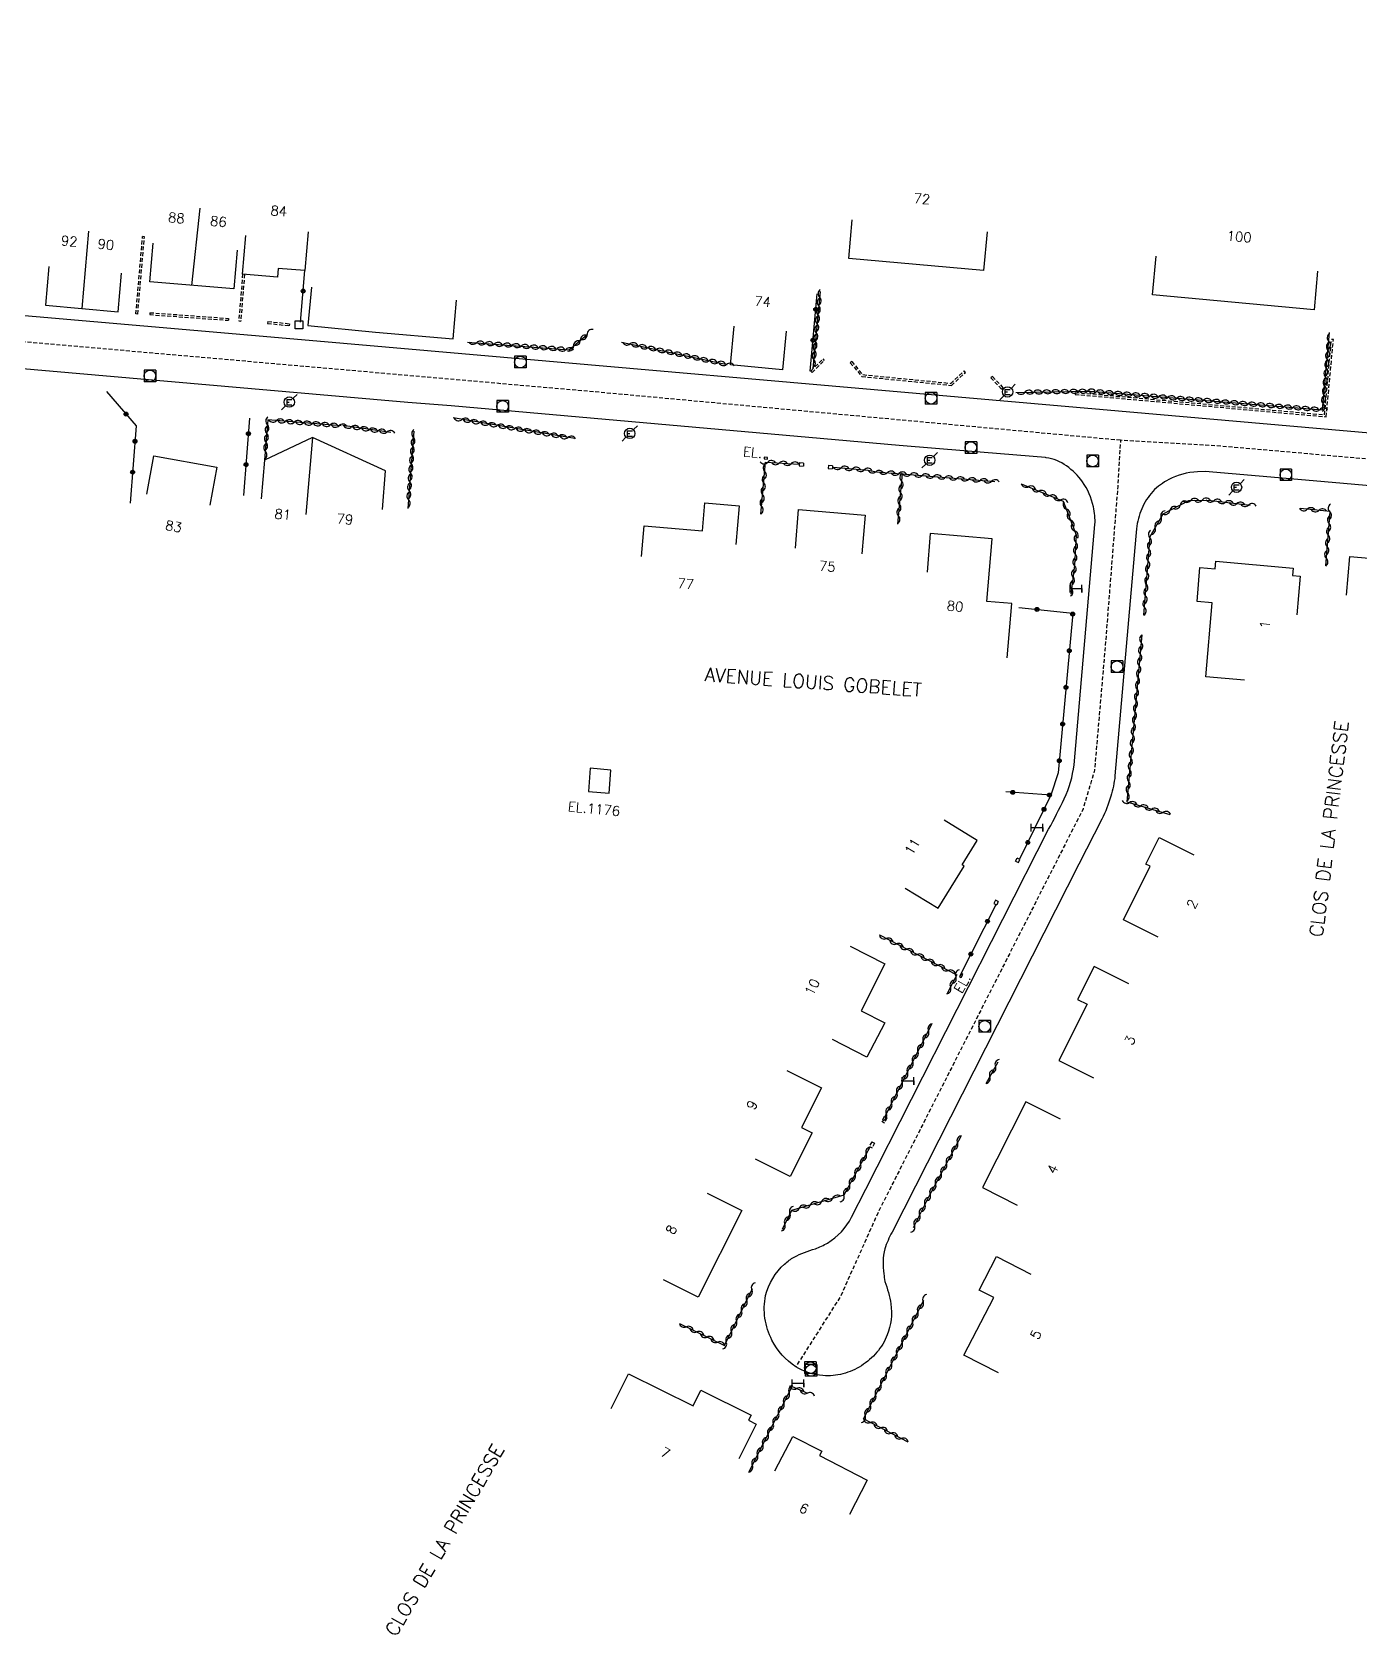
# Model space of a CAD drawing. Header units: millimetres. Extents: x 111999 to 113000, y 130000 to 131000.
# Drawn here: x 112633 to 112804.2, y 130217.7 to 130424.3 of the extents above; entities that cross this region are included whole.
import ezdxf
from ezdxf.enums import TextEntityAlignment as Align

# ---------------------------------------------------------------- set-up
doc = ezdxf.new("R2010")
doc.units = ezdxf.units.MM
doc.linetypes.add('DASHED', pattern=[0.75, 0.5, -0.25])
doc.layers.get('0').update_dxf_attribs({"linetype": 'CONTINUOUS'})
for name, color, linetype in [('W0001', 6, 'DASHED'), ('W0008', 7, 'CONTINUOUS'), ('W0100', 7, 'CONTINUOUS'), ('W0112', 1, 'DASHED'), ('W0310', 3, 'CONTINUOUS'), ('W0322', 7, 'CONTINUOUS'), ('W0420', 7, 'CONTINUOUS'), ('W0471', 7, 'CONTINUOUS'), ('W0984', 7, 'CONTINUOUS'), ('W0989', 7, 'CONTINUOUS'), ('W0991', 7, 'CONTINUOUS'), ('W1102', 7, 'CONTINUOUS'), ('W1474', 7, 'CONTINUOUS')]:
    doc.layers.add(name, color=color, linetype=linetype)
doc.styles.get("Standard").update_dxf_attribs({"font": 'romans.shx', "width": 0.85})

# ---------------------------------------------------------------- blocks, each defined once
blk = doc.blocks.new('T420')
for p, q in [((0.75, 0.75), (-0.75, 0.75)), ((-0.75, 0.75), (-0.75, -0.75)), ((0.75, 0.75), (0.75, -0.75)), ((0.75, -0.75), (-0.75, -0.75))]:
    blk.add_line(p, q)
blk.add_ellipse((0, 0), major_axis=(-0.53, 0.53), ratio=1, start_param=3.926991, end_param=10.210176)
blk = doc.blocks.new('t322o')
at = {"color": 0, "linetype": 'Continuous'}
for radius in [0.25, 0.15]:
    blk.add_circle((0, 0), radius, dxfattribs=at)
blk = doc.blocks.new('t310o')
at = {"color": 0, "linetype": 'Continuous'}
for centre, start, end in [((-0.5, 0.38), 216.8699, 323.1304), ((0.5, -0.37), 36.8699, 143.1303)]:
    blk.add_arc(centre, 0.625, start, end, dxfattribs=at)
blk = doc.blocks.new('T471')
for p, q in [((-0.333334, 0.333334), (-0.333334, -0.333334)), ((-0.333334, 0.333334), (0.333334, 0.333334)), ((-0.333334, 0), (0, 0)), ((0.500001, 0.500001), (1.000002, 1.000002)), ((-0.500001, -0.500001), (-1.000002, -1.000002)), ((-0.333334, -0.333334), (0.333334, -0.333334))]:
    blk.add_line(p, q)
blk.add_ellipse((0, 0), major_axis=(0.471405, 0.471405), ratio=1, start_param=5.4977871438, end_param=11.780972451)
blk = doc.blocks.new('t112o')
at = {"color": 0, "linetype": 'Continuous'}
for p, q in [((-0.5, 0.5), (0.5, 0.5)), ((-0.5, -0.5), (-0.5, 0.5)), ((0.5, 0.5), (0.5, -0.5)), ((0.5, -0.5), (-0.5, -0.5))]:
    blk.add_line(p, q, dxfattribs=at)
blk = doc.blocks.new('T1474')
at = {"color": 0, "linetype": 'Continuous', "flags": 128}
for points in [[(-0.75, -0.5), (-0.75, 0.5)], [(-0.75, 0), (0.75, 0)], [(0.75, 0), (0.75, -0.5), (0.75, 0.5)]]:
    blk.add_lwpolyline(points, dxfattribs=at)

msp = doc.modelspace()

# ---------------------------------------------------------------- linework, layer by layer
at = {"layer": 'W0001', "flags": 128}
for points in [[(112773.34, 130371.67), (112706.17, 130377.86), (112564.61, 130390.27), (112506.86, 130395.17), (112443.09, 130400.01), (112437, 130400.38), (112435.88, 130388.32), (112435.88, 130388.32)], [(113000, 130352.73), (112906.63, 130360.33), (112847.06, 130365.73), (112813.15, 130368.55), (112785.63, 130370.97), (112773.34, 130371.67), (112772.98, 130365.7), (112771.33, 130344.59), (112769.99, 130329.11), (112768.52, 130324.12), (112742.19, 130272.3), (112737.27, 130261.3), (112731.48, 130252.17), (112731.48, 130252.17)]]:
    msp.add_lwpolyline(points, dxfattribs=at)
at = {"layer": 'W0008', "flags": 128}
for points in [[(112447.13, 130424.34, 0.0255), (112442.35, 130417.01, 0.0643), (112440.66, 130413.15, 0.0682), (112440.35, 130407.4, 0.1711), (112441.03, 130404.5), (112442.45, 130402.85), (112443.11, 130402.77), (112445.09, 130402.67), (112446.69, 130404), (112507.35, 130398.77), (112512.51, 130398.33), (112592.82, 130391.16), (112667.75, 130384.67), (112773.07, 130375.49), (112828.11, 130370.65), (112866.24, 130367.5), (112890.17, 130365.35), (112906.68, 130363.8), (112922.35, 130362.82), (112980.56, 130357.86), (113000, 130356.33)], [(112843.1, 130362.48), (112798.19, 130366.45), (112784.28, 130367.64), (112783.26, 130367.6, 0.1093), (112779.57, 130366.61, 0.0849), (112777.52, 130365.08, 0.0867), (112776.08, 130362.84, 0.0761), (112775.41, 130360.26), (112775.31, 130359.3), (112772.63, 130328.38, -0.0504), (112772.09, 130325.75, -0.0459), (112770.94, 130322.81), (112767.97, 130316.98), (112743.89, 130269.53, 0.0494), (112742.95, 130267.37, 0.096), (112742.82, 130264.14, 0.007), (112742.95, 130263.18, -0.0485), (112743.74, 130260.27, -0.1269), (112743.27, 130256.27, -0.0814), (112741.92, 130254.03, -0.0772), (112739.94, 130252.3, -0.0768), (112737.55, 130251.26, -0.0827), (112734.98, 130251.02, -0.1206), (112731.48, 130252.17, -0.1361), (112728.4, 130255.61, -0.0801), (112727.5, 130258.42, -0.0936), (112727.59, 130261.34, -0.1525), (112730.03, 130265.42, -0.0533), (112731.27, 130266.32, -0.0552), (112734, 130267.38, 0.0308), (112735.56, 130268.13, 0.1428), (112738.66, 130271.45), (112740.49, 130275.07), (112764.08, 130321.51, 0.0113), (112766.09, 130325.44, 0.0844), (112767.35, 130329.83), (112770.04, 130360.81, 0.0776), (112769.85, 130363.1, 0.0986), (112768.43, 130366.32, 0.0868), (112766.38, 130368.37, 0.118), (112763.77, 130369.43), (112763.69, 130369.44), (112753.66, 130370.27), (112744.8, 130371.01), (112687.04, 130376.12), (112681.47, 130376.55), (112605.2, 130383.23)]]:
    msp.add_lwpolyline(points, format="xyb", dxfattribs=at)
at = {"layer": 'W0100', "flags": 128}
for points in [[(112756.13, 130398.57), (112755.69, 130393.59), (112738.3, 130395.12), (112738.74, 130400.1), (112738.74, 130400.1)], [(112668.6, 130398.55), (112668.17, 130393.57), (112664.75, 130393.85), (112664.66, 130392.73), (112660.15, 130393.11), (112660.57, 130398.09), (112660.57, 130398.09)], [(112659.45, 130396.18), (112659.03, 130391.2), (112648.17, 130392.12), (112648.6, 130397.1), (112648.6, 130397.1)], [(112635.17, 130394.07), (112634.73, 130389.09), (112639.4, 130388.69), (112644.1, 130388.26), (112644.55, 130393.24), (112644.55, 130393.24)], [(112798.75, 130393.5), (112798.3, 130388.52), (112777.46, 130390.43), (112777.92, 130395.41), (112777.92, 130395.41)], [(112669.01, 130391.44), (112668.55, 130386.46), (112677.27, 130385.64), (112687.29, 130384.75), (112687.74, 130389.73), (112687.74, 130389.73)], [(112730.23, 130385.76), (112729.77, 130380.78), (112723.04, 130381.41), (112723.51, 130386.39), (112723.51, 130386.39)], [(112678.17, 130362.73), (112678.59, 130367.72), (112669.16, 130372.05), (112662.98, 130369.1), (112662.56, 130364.12), (112662.56, 130364.12)], [(112647.81, 130364.74), (112648.68, 130369.66), (112656.81, 130368.22), (112655.94, 130363.3), (112655.94, 130363.3)], [(112758.72, 130343.6), (112759.34, 130350.62), (112756.09, 130350.88), (112756.78, 130358.96), (112748.82, 130359.64), (112748.4, 130354.65), (112748.4, 130354.65)]]:
    msp.add_lwpolyline(points, dxfattribs=at)
at = {"layer": 'W0100'}
for points in [[(112727.4, 130369.28), (112727.82, 130369.24), (112727.81, 130369.47), (112727.38, 130369.51), (112727.4, 130369.28)], [(112711.56, 130356.69), (112711.91, 130360.66), (112719.45, 130360), (112719.76, 130363.59), (112724.17, 130363.2), (112723.73, 130358.22)], [(112731.42, 130357.77), (112731.84, 130362.75), (112740.43, 130362.02), (112740.01, 130357.04)], [(112802.47, 130351.69), (112802.9, 130356.67), (112814.87, 130355.64), (112814.44, 130350.66)], [(112789.34, 130340.73), (112784.35, 130341.15), (112785.16, 130350.72), (112783.21, 130350.88), (112783.58, 130355.28), (112785.56, 130355.1), (112785.65, 130356.1), (112795.61, 130355.2), (112795.52, 130354.22), (112796.52, 130354.13), (112796.07, 130349.15)], [(112704.73, 130326.39), (112707.4, 130326.14), (112707.63, 130329.11), (112704.97, 130329.36), (112704.73, 130326.39)], [(112745.56, 130313.92), (112749.82, 130311.3), (112753.17, 130316.74), (112752.92, 130316.89), (112754.87, 130320.07), (112750.61, 130322.69)], [(112778.22, 130307.58), (112773.74, 130309.8), (112777.18, 130316.72), (112776.62, 130317), (112778.32, 130320.43), (112782.8, 130318.21)], [(112738.5, 130306.4), (112742.96, 130304.14), (112739.89, 130298.09), (112742.96, 130296.55), (112740.62, 130292.08), (112736.19, 130294.4)], [(112752.6, 130302.51), (112752.78, 130302.38), (112753, 130302.76), (112752.82, 130302.89), (112752.6, 130302.51)], [(112774.4, 130301.56), (112769.93, 130303.81), (112767.79, 130299.55), (112769.05, 130298.92), (112765.41, 130291.67), (112769.88, 130289.42)], [(112730.34, 130290.4), (112734.8, 130288.15), (112732.2, 130283.01), (112733.57, 130282.32), (112730.73, 130276.7), (112726.26, 130278.95)], [(112765.62, 130284.09), (112761.15, 130286.35), (112755.55, 130275.27), (112760.02, 130273.01)], [(112720.03, 130274.55), (112724.5, 130272.31), (112718.88, 130261.13), (112714.41, 130263.38)], [(112757.61, 130251.37), (112753.16, 130253.66), (112756.99, 130261.09), (112755.11, 130262.05), (112757.34, 130266.39), (112761.79, 130264.1)], [(112707.69, 130246.79), (112709.92, 130251.26), (112718.23, 130247.12), (112719.23, 130249.13), (112725.7, 130245.91), (112725.38, 130245.27), (112726.37, 130244.78), (112724.14, 130240.3)], [(112728.79, 130238.75), (112731.08, 130243.19), (112734.82, 130241.26), (112734.54, 130240.72), (112740.69, 130237.55), (112738.4, 130233.1)]]:
    msp.add_lwpolyline(points, dxfattribs=at)
at = {"layer": 'W0112'}
for p, q in [((112646.39, 130387.98), (112647.24, 130397.95)), ((112646.63, 130387.96), (112647.48, 130397.92)), ((112647.48, 130397.92), (112647.24, 130397.95)), ((112660.15, 130393.11), (112659.65, 130387.08)), ((112660.4, 130393.09), (112659.9, 130387.06)), ((112646.63, 130387.96), (112646.39, 130387.98)), ((112648.2, 130388.13), (112648.18, 130387.88)), ((112648.18, 130387.88), (112658.33, 130387.15)), ((112648.2, 130388.13), (112658.34, 130387.4)), ((112658.34, 130387.4), (112658.33, 130387.15)), ((112659.65, 130387.08), (112659.9, 130387.06)), ((112663.4, 130387.01), (112663.37, 130386.76)), ((112663.37, 130386.76), (112666.2, 130386.45)), ((112663.4, 130387.01), (112666.23, 130386.7)), ((112666.2, 130386.45), (112666.23, 130386.7)), ((112799.65, 130374.97), (112800.54, 130384.68)), ((112799.87, 130374.7), (112800.79, 130384.66)), ((112800.79, 130384.66), (112800.54, 130384.68)), ((112733.41, 130380.61), (112735, 130382.16)), ((112733.58, 130380.43), (112735.18, 130381.98)), ((112735.18, 130381.98), (112735, 130382.16)), ((112738.69, 130381.84), (112738.5, 130381.68)), ((112738.5, 130381.68), (112739.99, 130379.9)), ((112738.69, 130381.84), (112740.12, 130380.14)), ((112733.58, 130380.43), (112733.41, 130380.61)), ((112739.99, 130379.9), (112751.54, 130378.76)), ((112740.12, 130380.14), (112751.45, 130379.02)), ((112751.45, 130379.02), (112753.18, 130380.62)), ((112751.54, 130378.76), (112753.35, 130380.43)), ((112753.35, 130380.43), (112753.18, 130380.62)), ((112756.82, 130379.9), (112756.64, 130379.73)), ((112756.64, 130379.73), (112758, 130378.28)), ((112756.82, 130379.9), (112758.19, 130378.45)), ((112758.19, 130378.45), (112758, 130378.28)), ((112767.52, 130377.85), (112767.5, 130377.6)), ((112767.5, 130377.6), (112799.87, 130374.7)), ((112767.52, 130377.85), (112799.65, 130374.97)), ((112731.96, 130368.79), (112731.93, 130368.39)), ((112731.96, 130368.79), (112732.53, 130368.74)), ((112731.93, 130368.39), (112732.49, 130368.34)), ((112732.49, 130368.34), (112732.53, 130368.74)), ((112735.7, 130368.45), (112735.66, 130368.05)), ((112735.66, 130368.05), (112736.23, 130368)), ((112735.7, 130368.45), (112736.26, 130368.4)), ((112736.23, 130368), (112736.26, 130368.4)), ((112759.81, 130317.37), (112760.01, 130317.79)), ((112759.81, 130317.37), (112760.18, 130317.21)), ((112760.37, 130317.62), (112760.01, 130317.79)), ((112760.18, 130317.21), (112760.37, 130317.62)), ((112757.21, 130312.35), (112757.03, 130311.94)), ((112757.03, 130311.94), (112757.39, 130311.77)), ((112757.58, 130312.19), (112757.21, 130312.35)), ((112757.58, 130312.19), (112757.39, 130311.77)), ((112742.86, 130284.44), (112742.55, 130283.83)), ((112742.86, 130284.44), (112743.21, 130284.26)), ((112743.21, 130284.26), (112742.9, 130283.65)), ((112742.55, 130283.83), (112742.9, 130283.65)), ((112741.26, 130281.18), (112740.97, 130280.58)), ((112740.97, 130280.58), (112741.33, 130280.4)), ((112741.26, 130281.18), (112741.62, 130281.01)), ((112741.62, 130281.01), (112741.33, 130280.4))]:
    msp.add_line(p, q, dxfattribs=at)
at = {"layer": 'W0310'}
for p, q in [((112734.61, 130390.88), (112733.68, 130380.93)), ((112709, 130384.34), (112722.62, 130381.45)), ((112663.38, 130374.31), (112662.98, 130369.1)), ((112672.87, 130373.54), (112663.38, 130374.31)), ((112679.24, 130372.69), (112673.06, 130373.57)), ((112702.97, 130371.89), (112687.29, 130374.55)), ((112682.22, 130372.83), (112681.44, 130362.86)), ((112745.19, 130367.41), (112744.6, 130360.84)), ((112749.03, 130296.4), (112742.95, 130284.45)), ((112756.01, 130288.72), (112757.55, 130291.52))]:
    msp.add_line(p, q, dxfattribs=at)
at = {"layer": 'W0310', "flags": 128}
for points in [[(112689.16, 130384.35), (112702.24, 130383.36), (112704.59, 130385.33), (112704.59, 130385.33)], [(112759.85, 130377.85), (112769.43, 130378.01), (112799.4, 130375.6), (112800.31, 130385.56), (112800.31, 130385.56)]]:
    msp.add_lwpolyline(points, dxfattribs=at)
at = {"layer": 'W0310'}
for points in [[(112726.98, 130362.16), (112727.59, 130368.85), (112731.9, 130368.59)], [(112736.31, 130368.21), (112740.75, 130367.82), (112741.89, 130367.6), (112745.63, 130367.3), (112757.12, 130366.35)], [(112760.55, 130366.07), (112765.97, 130363.84), (112767.64, 130359.46), (112767.41, 130355.51), (112766.92, 130351.83)], [(112776.36, 130349.12), (112777.16, 130359.27), (112778.85, 130362.17), (112782.16, 130363.91), (112784.71, 130363.97), (112790.05, 130363.29)], [(112799.81, 130355.46), (112800.36, 130362.49), (112796.52, 130362.88)], [(112776.1, 130346.59), (112774.16, 130325.05), (112779.69, 130323.41)], [(112742.25, 130307.86), (112752.23, 130302.74), (112750.98, 130300.31)], [(112741.02, 130280.48), (112737.66, 130274.32), (112730.9, 130272.33), (112729.71, 130269.89)], [(112752.78, 130281.95), (112748.63, 130274.13), (112746.6, 130270.09)], [(112716.46, 130257.76), (112722.28, 130254.9), (112725.9, 130262.27)], [(112745.98, 130242.46), (112740.19, 130245.45), (112747.98, 130260.76)], [(112725.41, 130238.57), (112730.99, 130249.6), (112732.99, 130248.75)]]:
    msp.add_lwpolyline(points, dxfattribs=at)
at = {"layer": 'W0322'}
for p, q in [((112667.63, 130386.93), (112668.17, 130393.57)), ((112733.31, 130380.6), (112734.24, 130390.56)), ((112661.05, 130374.52), (112660.27, 130364.55)), ((112760.36, 130317.67), (112764.34, 130325.84)), ((112757.27, 130311.75), (112752.62, 130302.61))]:
    msp.add_line(p, q, dxfattribs=at)
at = {"layer": 'W0322', "flags": 128}
msp.add_lwpolyline([(112642.59, 130377.97), (112646.43, 130373.54), (112645.65, 130363.57), (112645.65, 130363.57)], dxfattribs=at)
at = {"layer": 'W0322'}
msp.add_lwpolyline([(112760.22, 130350.1), (112767.18, 130349.38), (112765.31, 130328.79), (112764.34, 130325.91), (112758.54, 130326.32)], dxfattribs=at)
at = {"layer": 'W1102'}
for p, q in [((112653.6, 130391.66), (112654.68, 130401.6)), ((112640.29, 130398.65), (112639.4, 130388.69)), ((112669.16, 130372.05), (112668.31, 130362.09))]:
    msp.add_line(p, q, dxfattribs=at)

# ---------------------------------------------------------------- block references
at = {"layer": 'W0112'}
msp.add_blockref('t112o', (112667.42, 130386.57), dxfattribs=at)
at = {"layer": 'W0310'}
for p, rotation in [((112734.43, 130388.98), 264.691398094467), ((112734.54, 130390.13), 264.691398094467), ((112734.22, 130386.68), 264.691398094467), ((112734.33, 130387.83), 264.691398094467), ((112703.69, 130384.58), 40.04296797988891), ((112704.58, 130385.32), 40.04296797988891), ((112734, 130384.38), 264.691398094467), ((112734.11, 130385.53), 264.691398094467), ((112800.21, 130384.43), 84.7685338579337), ((112690.31, 130384.26), 355.6825100941945), ((112691.46, 130384.18), 355.6825100941945), ((112692.61, 130384.09), 355.6825100941945), ((112693.76, 130384), 355.6825100941945), ((112694.92, 130383.92), 355.6825100941945), ((112696.07, 130383.83), 355.6825100941945), ((112697.22, 130383.74), 355.6825100941945), ((112698.37, 130383.65), 355.6825100941945), ((112699.52, 130383.57), 355.6825100941945), ((112700.67, 130383.48), 355.6825100941945), ((112701.83, 130383.39), 355.6825100941945), ((112702.81, 130383.84), 40.04296797988891), ((112710.13, 130384.1), 348.0266482376845), ((112711.26, 130383.86), 348.0266482376845), ((112712.39, 130383.62), 348.0266482376845), ((112713.52, 130383.38), 348.0266482376845), ((112714.65, 130383.14), 348.0266482376845), ((112715.78, 130382.9), 348.0266482376845), ((112733.9, 130383.23), 264.691398094467), ((112800.1, 130383.28), 84.7685338579337), ((112716.91, 130382.66), 348.0266482376845), ((112718.04, 130382.42), 348.0266482376845), ((112719.17, 130382.18), 348.0266482376845), ((112720.3, 130381.94), 348.0266482376845), ((112721.43, 130381.7), 348.0266482376845), ((112722.56, 130381.46), 348.0266482376845), ((112733.79, 130382.08), 264.691398094467), ((112799.89, 130380.98), 84.7685338579337), ((112800, 130382.13), 84.7685338579337), ((112799.68, 130378.68), 84.7685338579337), ((112799.79, 130379.83), 84.7685338579337), ((112761.01, 130377.87), 0.9550107628156922), ((112762.16, 130377.89), 0.9550107628156922), ((112763.32, 130377.91), 0.9550107628156922), ((112764.47, 130377.93), 0.9550107628156922), ((112765.63, 130377.95), 0.9550107628156922), ((112766.78, 130377.97), 0.9550107628156922), ((112767.94, 130377.99), 0.9550107628156922), ((112769.09, 130378.01), 0.9550107628156922), ((112770.24, 130377.95), 355.4015766088767), ((112771.4, 130377.85), 355.4015766088767), ((112772.55, 130377.76), 355.4015766088767), ((112773.7, 130377.67), 355.4015766088767), ((112774.85, 130377.58), 355.4015766088767), ((112776, 130377.48), 355.4015766088767), ((112777.15, 130377.39), 355.4015766088767), ((112778.3, 130377.3), 355.4015766088767), ((112779.45, 130377.21), 355.4015766088767), ((112780.61, 130377.11), 355.4015766088767), ((112781.76, 130377.02), 355.4015766088767), ((112782.91, 130376.93), 355.4015766088767), ((112784.06, 130376.84), 355.4015766088767), ((112785.21, 130376.74), 355.4015766088767), ((112799.47, 130376.38), 84.7685338579337), ((112799.58, 130377.53), 84.7685338579337), ((112786.36, 130376.65), 355.4015766088767), ((112787.51, 130376.56), 355.4015766088767), ((112788.66, 130376.47), 355.4015766088767), ((112789.82, 130376.37), 355.4015766088767), ((112790.97, 130376.28), 355.4015766088767), ((112792.12, 130376.19), 355.4015766088767), ((112793.27, 130376.09), 355.4015766088767), ((112794.42, 130376), 355.4015766088767), ((112795.57, 130375.91), 355.4015766088767), ((112796.72, 130375.82), 355.4015766088767), ((112797.88, 130375.72), 355.4015766088767), ((112799.03, 130375.63), 355.4015766088767), ((112663.25, 130372.55), 265.6577696693407), ((112663.33, 130373.71), 265.6577696693407), ((112664.53, 130374.22), 175.3414925566844), ((112665.68, 130374.13), 175.3414925566844), ((112666.83, 130374.03), 175.3414925566844), ((112667.99, 130373.94), 175.3414925566844), ((112669.14, 130373.84), 175.3414925566844), ((112670.29, 130373.75), 175.3414925566844), ((112671.44, 130373.66), 175.3414925566844), ((112672.59, 130373.56), 175.3414925566844), ((112674.2, 130373.41), 171.8709368931078), ((112675.35, 130373.25), 171.8709368931078), ((112676.49, 130373.08), 171.8709368931078), ((112677.63, 130372.92), 171.8709368931078), ((112678.78, 130372.76), 171.8709368931078), ((112682.16, 130372.07), 265.5315556993345), ((112688.43, 130374.36), 170.3502393623407), ((112689.57, 130374.17), 170.3502393623407), ((112690.71, 130373.97), 170.3502393623407), ((112691.85, 130373.78), 170.3502393623407), ((112692.98, 130373.59), 170.3502393623407), ((112694.12, 130373.39), 170.3502393623407), ((112695.26, 130373.2), 170.3502393623407), ((112696.4, 130373.01), 170.3502393623407), ((112697.54, 130372.81), 170.3502393623407), ((112698.68, 130372.62), 170.3502393623407), ((112663.07, 130370.25), 265.6577696693407), ((112663.16, 130371.4), 265.6577696693407), ((112682.07, 130370.92), 265.5315556993345), ((112699.82, 130372.42), 170.3502393623407), ((112700.95, 130372.23), 170.3502393623407), ((112702.09, 130372.04), 170.3502393623407), ((112681.89, 130368.61), 265.5315556993345), ((112681.98, 130369.77), 265.5315556993345), ((112727.87, 130368.84), 356.5617515389908), ((112729.37, 130368.74), 356.5617515389908), ((112730.87, 130368.65), 356.5617515389908), ((112681.71, 130366.31), 265.5315556993345), ((112681.8, 130367.46), 265.5315556993345), ((112727.35, 130366.15), 84.81477429442052), ((112727.48, 130367.64), 84.81477429442052), ((112737.31, 130368.12), 355.0943984979883), ((112738.8, 130367.99), 355.0943984979883), ((112740.3, 130367.86), 355.0943984979883), ((112741.78, 130367.62), 348.8063853286504), ((112743.27, 130367.49), 355.4419083690228), ((112744.77, 130367.37), 355.4419083690228), ((112745.1, 130366.41), 264.8849697297286), ((112746.26, 130367.25), 355.2470379240659), ((112747.76, 130367.12), 355.2470379240659), ((112749.25, 130367), 355.2470379240659), ((112750.74, 130366.88), 355.2470379240659), ((112752.24, 130366.75), 355.2470379240659), ((112753.74, 130366.63), 355.2470379240659), ((112755.23, 130366.5), 355.2470379240659), ((112756.72, 130366.38), 355.2470379240659), ((112681.53, 130364.01), 265.5315556993345), ((112681.62, 130365.16), 265.5315556993345), ((112727.21, 130364.65), 84.81477429442052), ((112744.97, 130364.92), 264.8849697297286), ((112761.47, 130365.69), 337.6124201513717), ((112762.86, 130365.12), 337.6124201513717), ((112764.25, 130364.55), 337.6124201513717), ((112727.07, 130363.16), 84.81477429442052), ((112744.7, 130361.93), 264.8849697297286), ((112744.83, 130363.43), 264.8849697297286), ((112765.63, 130363.98), 337.6124201513717), ((112766.38, 130362.78), 290.8435233273361), ((112778.59, 130361.71), 59.68710003624356), ((112779.71, 130362.62), 27.82694754174427), ((112781.04, 130363.32), 27.82694754174427), ((112782.39, 130363.92), 1.325874084353021), ((112783.89, 130363.95), 1.325874084353021), ((112785.38, 130363.88), 352.6781789371299), ((112786.87, 130363.69), 352.6781789371299), ((112788.36, 130363.5), 352.6781789371299), ((112789.85, 130363.31), 352.6781789371299), ((112797.43, 130362.79), 174.0837649648801), ((112798.92, 130362.64), 174.0837649648801), ((112800.35, 130362.43), 85.53585414722636), ((112766.91, 130361.38), 290.8435233273361), ((112767.44, 130359.97), 290.8435233273361), ((112777.83, 130360.41), 59.68710003624356), ((112800.24, 130360.94), 85.53585414722636), ((112767.58, 130358.51), 266.7100898774548), ((112777.03, 130357.6), 85.48258883832963), ((112777.15, 130359.09), 85.48258883832963), ((112800, 130357.95), 85.53585414722636), ((112800.12, 130359.44), 85.53585414722636), ((112767.41, 130355.52), 266.7100898774548), ((112767.5, 130357.01), 266.7100898774548), ((112776.91, 130356.1), 85.48258883832963), ((112799.88, 130356.45), 85.53585414722636), ((112767.21, 130354.03), 262.3697772770782), ((112776.79, 130354.61), 85.48258883832963), ((112767.01, 130352.54), 262.3697772770782), ((112776.56, 130351.62), 85.48258883832963), ((112776.68, 130353.11), 85.48258883832963), ((112776.44, 130350.12), 85.48258883832963), ((112776.01, 130345.59), 264.8549687619978), ((112775.87, 130344.1), 264.8549687619978), ((112775.6, 130341.11), 264.8549687619978), ((112775.74, 130342.6), 264.8549687619978), ((112775.47, 130339.61), 264.8549687619978), ((112775.33, 130338.12), 264.8549687619978), ((112775.07, 130335.13), 264.8549687619978), ((112775.2, 130336.62), 264.8549687619978), ((112774.93, 130333.64), 264.8549687619978), ((112774.66, 130330.65), 264.8549687619978), ((112774.8, 130332.14), 264.8549687619978), ((112774.53, 130329.16), 264.8549687619978), ((112774.39, 130327.66), 264.8549687619978), ((112774.52, 130324.94), 343.540566711008), ((112774.26, 130326.17), 264.8549687619978), ((112775.96, 130324.52), 343.540566711008), ((112777.4, 130324.09), 343.540566711008), ((112778.84, 130323.67), 343.540566711008), ((112743.14, 130307.4), 332.8410898594726), ((112744.47, 130306.71), 332.8410898594726), ((112745.8, 130306.03), 332.8410898594726), ((112747.14, 130305.35), 332.8410898594726), ((112748.47, 130304.66), 332.8410898594726), ((112749.81, 130303.98), 332.8410898594726), ((112751.14, 130303.29), 332.8410898594726), ((112752.1, 130302.48), 242.851827971212), ((112751.41, 130301.15), 242.851827971212), ((112748.58, 130295.51), 243.0223414815174), ((112747.9, 130294.18), 243.0223414815174), ((112746.54, 130291.5), 243.0223414815174), ((112747.22, 130292.84), 243.0223414815174), ((112745.86, 130290.16), 243.0223414815174), ((112756.49, 130289.59), 61.27381084255615), ((112757.22, 130290.91), 61.27381084255615), ((112744.5, 130287.49), 243.0223414815174), ((112745.18, 130288.83), 243.0223414815174), ((112743.82, 130286.15), 243.0223414815174), ((112743.14, 130284.82), 243.0223414815174), ((112752.31, 130281.06), 242.0420038066884), ((112740.54, 130279.6), 241.3887950673996), ((112751.61, 130279.74), 242.0420038066884), ((112739.11, 130276.96), 241.3887950673996), ((112739.83, 130278.28), 241.3887950673996), ((112750.2, 130277.09), 242.0420038066884), ((112750.9, 130278.41), 242.0420038066884), ((112738.39, 130275.65), 241.3887950673996), ((112749.5, 130275.76), 242.0420038066884), ((112734.8, 130273.48), 196.3573642754656), ((112736.24, 130273.9), 196.3573642754656), ((112737.67, 130274.33), 241.3887950673996), ((112748.11, 130273.1), 243.2762549894603), ((112748.79, 130274.44), 242.0420038066884), ((112730.71, 130271.94), 243.9148545157627), ((112731.92, 130272.63), 196.3573642754656), ((112733.36, 130273.05), 196.3573642754656), ((112747.44, 130271.76), 243.2762549894603), ((112730.05, 130270.59), 243.9148545157627), ((112746.76, 130270.42), 243.2762549894603), ((112725.15, 130260.75), 63.88752948449674), ((112725.81, 130262.1), 63.88752948449674), ((112747.9, 130260.58), 63.0322455207298), ((112724.49, 130259.4), 63.88752948449674), ((112747.21, 130259.25), 63.0322455207298), ((112717.36, 130257.32), 333.8260776842798), ((112718.71, 130256.66), 333.8260776842798), ((112723.17, 130256.71), 63.88752948449674), ((112723.83, 130258.06), 63.88752948449674), ((112745.85, 130256.57), 63.0322455207298), ((112746.54, 130257.91), 63.0322455207298), ((112720.05, 130256), 333.8260776842798), ((112721.4, 130255.34), 333.8260776842798), ((112722.51, 130255.36), 63.88752948449674), ((112745.18, 130255.24), 63.0322455207298), ((112743.81, 130252.56), 63.0322455207298), ((112744.49, 130253.9), 63.0322455207298), ((112743.13, 130251.23), 63.0322455207298), ((112730.61, 130248.84), 63.16958365787338), ((112731.58, 130249.35), 336.8082409432387), ((112732.96, 130248.76), 336.8082409432387), ((112741.77, 130248.55), 63.0322455207298), ((112742.45, 130249.89), 63.0322455207298), ((112729.25, 130246.16), 63.16958365787338), ((112729.93, 130247.5), 63.16958365787338), ((112740.41, 130245.88), 63.0322455207298), ((112741.09, 130247.21), 63.0322455207298), ((112728.57, 130244.82), 63.16958365787338), ((112741.09, 130244.98), 152.679877577971), ((112742.43, 130244.29), 152.679877577971), ((112727.22, 130242.14), 63.16958365787338), ((112727.9, 130243.48), 63.16958365787338), ((112743.76, 130243.6), 152.679877577971), ((112745.09, 130242.91), 152.679877577971), ((112726.54, 130240.8), 63.16958365787338), ((112725.87, 130239.46), 63.16958365787338)]:
    msp.add_blockref('t310o', p, dxfattribs=dict(at, rotation=rotation))
at = {"layer": 'W0322'}
for p, rotation in [((112667.96, 130390.92), 85.33998594008231), ((112734.05, 130388.56), 84.69139809438396), ((112733.68, 130384.58), 84.69139809438396), ((112645.12, 130375.05), 310.9083263390241), ((112646.27, 130371.55), 265.5315556993345), ((112660.9, 130372.53), 265.5309844833041), ((112660.59, 130368.54), 265.5309844833041), ((112645.96, 130367.56), 265.5315556993345), ((112762.58, 130349.86), 354.0606944394557), ((112767.17, 130349.26), 264.7890487874997), ((112766.74, 130344.53), 264.7890487874997), ((112766.31, 130339.8), 264.7890487874997), ((112765.88, 130335.07), 264.7890487874997), ((112765.45, 130330.34), 264.7890487874997), ((112759.45, 130326.26), 175.9355592913768), ((112764.18, 130325.92), 175.9355592913768), ((112763.48, 130324.07), 64.03214976742092), ((112761.4, 130319.8), 64.03214976742092), ((112756.19, 130309.63), 243.0300969979862), ((112754.04, 130305.4), 243.0300969979862)]:
    msp.add_blockref('t322o', p, dxfattribs=dict(at, rotation=rotation))
at = {"layer": 'W0420'}
for p in [(112695.96, 130381.76), (112648.2, 130379.98), (112748.92, 130377.1), (112693.67, 130376.04), (112754.05, 130370.74), (112769.75, 130369.01), (112794.66, 130367.22), (112772.89, 130342.46), (112755.84, 130296.07), (112733.36, 130252.04), (112733.45, 130251.69)]:
    msp.add_blockref('T420', p, dxfattribs=at)
at = {"layer": 'W0471'}
for p in [(112666.17, 130376.6), (112758.78, 130377.91), (112710.07, 130372.56), (112748.74, 130369.1), (112788.3, 130365.61)]:
    msp.add_blockref('T471', p, dxfattribs=at)
at = {"layer": 'W1474'}
for p in [(112767.6, 130352.55), (112762.57, 130321.71), (112745.94, 130289.03), (112731.74, 130250.03)]:
    msp.add_blockref('T1474', p, dxfattribs=at)

# ---------------------------------------------------------------- texts
at = {"layer": 'W0984'}
for s, rotation, p in [('EL.', 354.4251, (112725.92, 130370.11)), ('EL.1176', 354.6187, (112705.46, 130324.14)), ('EL.', 59.5621, (112752.93, 130301.6))]:
    msp.add_text(s, height=1.25, rotation=rotation, dxfattribs=at).set_placement(p, align=Align.MIDDLE)
at = {"layer": 'W0989'}
for s, rotation, p in [('AVENUE LOUIS GOBELET', 355.8673, (112733.72, 130340.49)), ('CLOS DE LA PRINCESSE', 83.1144, (112800.22, 130321.57)), ('CLOS DE LA PRINCESSE', 59.9773, (112686.2, 130229.83))]:
    msp.add_text(s, height=1.75, rotation=rotation, dxfattribs=at).set_placement(p, align=Align.MIDDLE)
at = {"layer": 'W0991'}
for s, rotation, p in [('84', 355.2143, (112664.82, 130401.25)), ('72', 354.9637, (112747.74, 130402.82)), ('88', 355.1285, (112651.61, 130400.36)), ('86', 355.1285, (112657.03, 130399.9)), ('92', 355.0219, (112637.8, 130397.36)), ('100', 354.7686, (112788.65, 130397.94)), ('90', 354.7798, (112642.52, 130396.93)), ('74', 354.6631, (112727.2, 130389.56)), ('81', 354.9341, (112665.33, 130362.12)), ('83', 349.9835, (112651.26, 130360.57)), ('79', 354.9341, (112673.34, 130361.5)), ('75', 355.0962, (112735.54, 130355.41)), ('77', 355.0002, (112717.27, 130353.17)), ('80', 355.1872, (112752.02, 130350.27)), ('1', 85.2084, (112791.95, 130347.93)), ('11', 58.4214, (112746.51, 130319.27)), ('2', 63.6102, (112782.58, 130311.87)), ('10', 63.1127, (112733.59, 130301.14)), ('3', 63.3115, (112774.56, 130294.28)), ('9', 63.1799, (112725.83, 130285.93)), ('4', 63.1893, (112764.6, 130277.65)), ('8', 63.2916, (112715.43, 130269.86)), ('5', 62.7415, (112762.42, 130256.33)), ('7', 333.4931, (112714.68, 130241.07)), ('6', 332.7282, (112732.53, 130233.88))]:
    msp.add_text(s, height=1.25, rotation=rotation, dxfattribs=at).set_placement(p, align=Align.MIDDLE)

doc.saveas('drawing.dxf')
